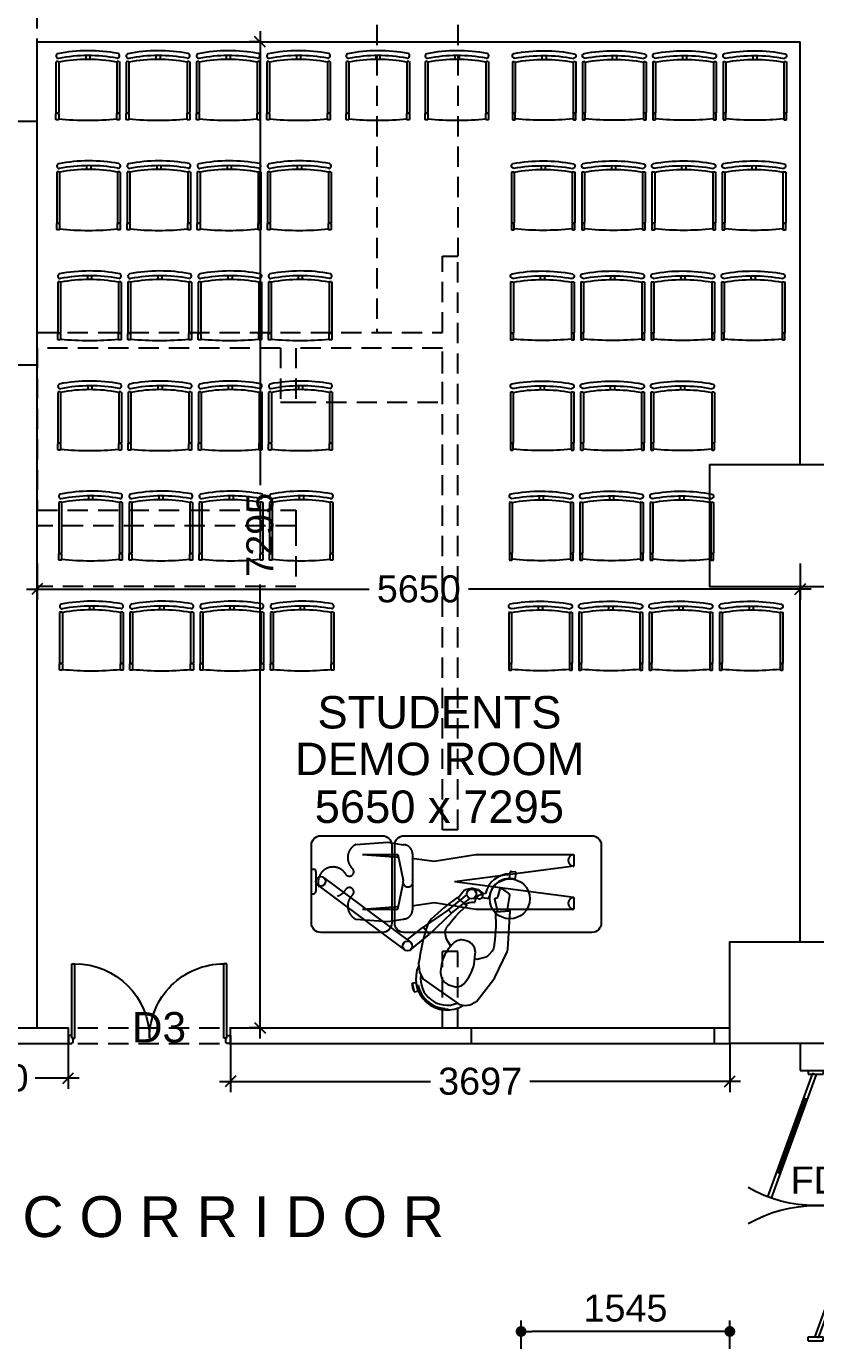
# Model space of a CAD drawing. Extents: x 6345096 to 6738923, y -6490958 to -6305885.
# Drawn here: x 6635841 to 6641686, y -6446609 to -6436884 of the extents above; entities that cross this region are included whole.
import ezdxf
from ezdxf.enums import TextEntityAlignment as Align

# ---------------------------------------------------------------- set-up
doc = ezdxf.new("R2010")
doc.units = 0
doc.header["$LTSCALE"] = 600
doc.header["$MEASUREMENT"] = 0
doc.header["$PDMODE"] = 35
doc.linetypes.add('DASHED', pattern=[0.75, 0.5, -0.25])
doc.linetypes.add('HIDDEN', pattern=[0.375, 0.25, -0.125])
doc.layers.get('0').update_dxf_attribs({"linetype": 'CONTINUOUS'})
doc.layers.get('Defpoints').update_dxf_attribs({"linetype": 'CONTINUOUS'})
for name, color, linetype in [('DOOR', 32, 'CONTINUOUS'), ('Fire Door', 10, 'CONTINUOUS'), ('floor hat', 9, 'CONTINUOUS'), ('FURN', 32, 'CONTINUOUS'), ('furniture', 33, 'CONTINUOUS'), ('HS', 251, 'CONTINUOUS'), ('joinery', 7, 'CONTINUOUS'), ('LA-column', 3, 'CONTINUOUS'), ('Room Dim', 1, 'CONTINUOUS'), ('TEXT', 6, 'CONTINUOUS'), ('TXT', 6, 'CONTINUOUS'), ('Walls', 7, 'CONTINUOUS'), ('WIN', 151, 'CONTINUOUS'), ('Working Dim', 5, 'CONTINUOUS')]:
    doc.layers.add(name, color=color, linetype=linetype)
doc.styles.add('ari', font='arial.ttf')
doc.styles.add('ARIAL', font='arial.ttf')
doc.styles.get("Standard").update_dxf_attribs({"font": 'romans.shx'})
doc.dimstyles.new('int. dim', dxfattribs={"dimtxt": 200, "dimasz": 80, "dimexe": 80, "dimexo": 0, "dimgap": 70, "dimtad": 0, "dimdec": 0, "dimzin": 12, "dimdsep": 46, "dimtxsty": 'ari', "dimblk": 'OBLIQUE', "dimcen": 2, "dimdle": 80, "dimclrd": 256, "dimclre": 256, "dimclrt": 6, "dimadec": 0, "dimazin": 0, "dimtfac": 1, "dimtdec": 0, "dimtix": 1, "dimtmove": 2, "dimatfit": 3, "dimfxl": 1, "dimtolj": 1, "dimtzin": 0, "dimlwd": -1, "dimlwe": -1, "dimarcsym": 0})
doc.dimstyles.new('STANDARD$0', dxfattribs={"dimscale": 0, "dimtxt": 150, "dimasz": 125, "dimexe": 0.75, "dimexo": 1, "dimgap": 25, "dimtad": 1, "dimdec": 0, "dimdsep": 46, "dimtxsty": 'Standard', "dimblk1": 'DOT', "dimblk2": 'DOT', "dimsah": 1, "dimcen": 2.5, "dimclrd": 1, "dimclre": 1, "dimclrt": 3, "dimadec": 0, "dimazin": 0, "dimtfac": 1, "dimtdec": 0, "dimtmove": 0, "dimatfit": 3, "dimldrblk": 'DOT', "dimfxl": 1, "dimtolj": 1, "dimtzin": 0, "dimarcsym": 0})

# ---------------------------------------------------------------- blocks, each defined once
blk = doc.blocks.new('Z$W@#1275')
at = {"layer": 'DOOR'}
for p, q in [((73, 1500), (0, 1500)), ((0, 1500), (0, 1467)), ((0, 1467), (2, 1467)), ((47, 1467), (736, 1467)), ((47, 1467), (47, 1439)), ((47, 1456), (47, 1467)), ((47, 1467), (73, 1467)), ((73, 1467), (73, 1500)), ((736, 1467), (736, 1439)), ((11, 1456), (11, 1458)), ((11, 1456), (47, 1456)), ((47, 1439), (736, 1439)), ((0, 33), (2, 33)), ((0, 0), (0, 33)), ((73, 0), (0, 0)), ((11, 44), (11, 42)), ((11, 44), (47, 44)), ((47, 61), (736, 61)), ((47, 33), (47, 61)), ((47, 44), (47, 33)), ((47, 33), (736, 33)), ((47, 33), (73, 33)), ((73, 33), (73, 0)), ((736, 33), (736, 61))]:
    blk.add_line(p, q, dxfattribs=at)
for centre, start, end in [((11, 1467), 180, 270), ((11, 33), 90, 180)]:
    blk.add_arc(centre, 9.13, start, end, dxfattribs=at)
at = {"layer": 'DOOR', "color": 145}
for centre, start, end in [((47, 1439), 270, 0), ((47, 61), 0, 90)]:
    blk.add_arc(centre, 689, start, end, dxfattribs=at)
blk = doc.blocks.new('A$C32852038')
at = {"layer": 'furniture', "color": 8}
for p, q in [((-231.7, -54), (-235, -57.2)), ((-235, -430.7), (-235, -57.2)), ((-231.7, -54), (-218.3, -54)), ((-215, -57.2), (-218.3, -54)), ((-215, -430.7), (-215, -57.2)), ((218.3, -54), (215, -57.2)), ((215, -430.7), (215, -57.2)), ((218.3, -54), (231.7, -54)), ((235, -57.2), (231.7, -54)), ((235, -430.7), (235, -57.2)), ((-231.7, -434), (-235, -430.7)), ((-231.7, -434), (-218.3, -434)), ((-218.3, -434), (-215, -430.7)), ((-15.7, -479.2), (-15.7, -451.1)), ((14.8, -479.2), (14.8, -451.1)), ((218.3, -434), (215, -430.7)), ((218.3, -434), (231.7, -434)), ((231.7, -434), (235, -430.7))]:
    blk.add_line(p, q, dxfattribs=at)
for points in [[(-235, -50.7), (-235, -7.2), (-231.7, -4), (-218.3, -4), (-215, -7.2), (-215, -50.7), (-218.3, -54), (-231.7, -54)], [(215, -50.7), (215, -7.2), (218.3, -4), (231.7, -4), (235, -7.2), (235, -50.7), (231.7, -54), (218.3, -54)]]:
    blk.add_lwpolyline(points, close=True, dxfattribs=at)
for centre, radius, start, end in [((0, -2191.6), 2191.6, 84.36999, 95.63001), ((-217.4, -477.9), 18, 89.44312, 247.64656), ((-4.7, 698.8), 1178, 259.5839, 280.82925), ((0, 692.7), 1143.8, 259.16569, 280.83431), ((216.8, -476.2), 18, 292.35344, 90.55688), ((-4.7, 698.8), 1213.3, 259.57711, 280.84799)]:
    blk.add_arc(centre, radius, start, end, dxfattribs=at)
blk = doc.blocks.new('A$C273B71EE')
at = {"layer": 'floor hat', "ltscale": 0.75}
blk.add_line((1369.8, -182), (1369.8, -199.9), dxfattribs=at)
at = {"layer": 'furniture', "color": 8}
for p, q in [((1019.4, 848.3), (1079.3, 845.3)), ((1049.6, 836.7), (1050.1, 846.7)), ((1258.2, 724.9), (1233.9, 719)), ((1248.2, 660.7), (1233.9, 719)), ((1272.4, 666.7), (1258.2, 724.9)), ((1232.9, 681.7), (1242.6, 684)), ((1272.4, 666.7), (1248.2, 660.7))]:
    blk.add_line(p, q, dxfattribs=at)
at = {"layer": 'furniture'}
for p, q in [((1906.9, 8), (1323.3, 442.4)), ((1283.4, 441.5), (1157.3, 339.2)), ((1305.5, 375.7), (1198.2, 288.7)), ((1868.1, -44.1), (1284.5, 390.2)), ((1008.4, 195.8), (1157.3, 339.2)), ((1027.3, 172.5), (1198.2, 288.7)), ((1157.3, 339.2), (1198.2, 288.7)), ((1008.4, 195.8), (885, 95.7)), ((1008.4, 195.8), (1027.3, 172.5)), ((842.7, 167.9), (183.4, 167.9)), ((183.4, 89.8), (987, -15.2)), ((802.4, 90.2), (768.1, 94.6)), ((825.7, 99), (857.9, 94.9)), ((1027.3, 172.5), (903.9, 72.4)), ((798.6, 60.5), (778.5, 63)), ((819, 46.2), (851.2, 42.1)), ((1920, -83.4), (1920, 47.3)), ((1950, 64.4), (1937.2, 64.4)), ((183.4, -120.3), (987, -15.2)), ((578.1, -33.3), (572.9, -74.1)), ((604.6, -85.4), (579.1, -82.1)), ((617.8, -38.3), (612.6, -79.2)), ((1950, -100.6), (1937.2, -100.6)), ((842.7, -198.4), (183.4, -198.4))]:
    blk.add_line(p, q, dxfattribs=at)
at = {"layer": 'furniture', "linetype": 'DASHED'}
for p, q in [((1436.7, 251.3), (1332.6, 234.8)), ((1651.2, 236.2), (1436.7, 251.3)), ((183.4, 89.8), (183.4, 167.9)), ((1124.7, 124.3), (842.7, 167.9)), ((1274.8, 145.1), (1124.7, 124.3)), ((1270.1, -0.2), (1270.1, 172.3)), ((1369, 169.4), (1332.6, -3.7)), ((1607.4, 169.4), (1365.1, 151.2)), ((1607.4, 169.4), (1369, 169.4)), ((1270.1, -202.7), (1270.1, -29.8)), ((1369, -199.9), (1332.5, -26.5)), ((183.4, -198.4), (183.4, -120.3)), ((1124.7, -154.8), (842.7, -198.4)), ((1274.8, -175.6), (1124.7, -154.8)), ((1607.4, -199.9), (1365.1, -181.7)), ((1607.4, -199.9), (1369, -199.9)), ((1436.7, -281.8), (1332.6, -265.2)), ((1651.2, -266.7), (1436.7, -281.8))]:
    blk.add_line(p, q, dxfattribs=at)
at = {"layer": 'furniture', "color": 8}
for points in [[(1012.1, 416.7), (1030.3, 389.3), (1041.4, 370.4), (1046.8, 349.1, -0.246109), (1029.5, 276.9), (1028, 275.1), (1008, 250.1), (980.6, 218.8), (955, 191.4), (923.5, 161.8), (904.9, 144.2), (970.2, 89.9, 0.025572), (1142.6, 234.4, 0.12826), (1169.8, 277, 0.043408), (1228.9, 534.9), (1223.2, 589.6), (1200.3, 637.2), (968, 801.7, 0.327906), (837.9, 786.2), (830.7, 777.4), (721.8, 638.3, 0.054318), (716.1, 629.1), (632.9, 455.6, 0.097498), (628.1, 436.9), (613.2, 182), (711.1, 188.6), (708.5, 284.9), (716.4, 372), (723.6, 425.2, -0.141399), (734.8, 450.6), (757.5, 477.7, -0.153306), (782.7, 493.8), (833.9, 507.7), (850.9, 503.5)], [(1035.2, 444.3, 0.128062), (1079.6, 573.2, 0.215717), (1058.1, 658.3), (1031.4, 674.2), (1011.1, 682.7), (981.1, 690.5, 0.242433), (925.4, 671, 0.136513), (855.7, 538.3), (847.3, 470.3, 0.297129), (882.6, 393.3, 0.138986), (938.2, 375.7, 0.105167), (970.3, 381), (989.2, 392.1), (1005.8, 409), (1034.8, 444.4)], [(696.7, 187.3), (715.4, 101.5, -0.445833), (710.4, 94.5), (708.2, 94.3, 0.30427), (693.5, 81.9), (679.3, 32.6, -0.509983), (670.5, 29.4), (625.1, 60.3, -0.292523), (617.7, 77.4), (635.3, 183.2)], [(964.8, 94.2), (922.2, 41.8, -0.166504), (914, 36.7), (872.5, 27, -0.116666), (865.6, 27), (829, 35.8, -0.181583), (820.3, 41.7), (805.1, 63.2, -0.566275), (808.5, 71, 0.372711), (851.5, 119, -0.458371), (857.3, 123.8, 0.210622), (912.6, 137.9)]]:
    blk.add_lwpolyline(points, format="xyb", dxfattribs=at)
at = {"layer": 'furniture'}
for points in [[(0, -262.5), (0, 262.5, -0.414214), (62.5, 325), (1327.5, 325, -0.414214), (1390, 262.5), (1390, -262.5, -0.414214), (1327.5, -325), (62.5, -325, -0.414214)], [(1950, -262.5, -0.414214), (1887.5, -325), (1472.5, -325, -0.414214), (1410, -262.5), (1410, 262.5, -0.414214), (1472.5, 325), (1887.5, 325, -0.414214), (1950, 262.5)]]:
    blk.add_lwpolyline(points, format="xyb", close=True, dxfattribs=at)
for centre, radius in [((1303.9, 416.3), 32.5), ((615.1, 99), 135), ((872.4, 66.2), 32.1), ((1887.5, -18.1), 32.5)]:
    blk.add_circle(centre, radius, dxfattribs=at)
at = {"layer": 'furniture', "color": 8}
for centre, radius, start, end in [((1037.9, 637.1), 210, 334.62117, 121.95456), ((1037.9, 637.1), 177.5, 351.26665, 112.74282), ((1053.8, 934.2), 92.5, 248.14148, 285.99077), ((1037.9, 637.1), 200, 12.904, 86.66602), ((1326, 710.6), 92.5, 174.81243, 212.66172), ((1180.3, 675), 92.5, 354.81243, 32.66172)]:
    blk.add_arc(centre, radius, start, end, dxfattribs=at)
at = {"layer": 'furniture', "linetype": 'DASHED'}
for centre, radius, start, end in [((1332.6, 172.3), 62.5, 90, 180), ((1606.9, 147.3), 99.3, 318.51156, 63.48915), ((183.4, 128.9), 38.4, 270, 90), ((1300.6, -15), 33.9, 340.23746, 205.92527), ((1694.9, 52.8), 29.7, 150.89968, 319.95629), ((1709.5, 44.8), 46.3, 127.5254, 151.04949), ((1804.8, -15.2), 100, 209.30373, 150.69627), ((1694.9, -83.3), 29.7, 40.04371, 209.10032), ((183.4, -159.4), 38.4, 270, 90), ((1606.9, -177.8), 99.3, 296.51085, 48.46965), ((1709.5, -75.3), 46.3, 208.95051, 232.4746), ((1332.6, -202.7), 62.5, 180, 270)]:
    blk.add_arc(centre, radius, start, end, dxfattribs=at)
at = {"layer": 'furniture'}
for centre, radius, start, end in [((766.2, 79.7), 15, 82.74022, 172.74022), ((822.3, 72.6), 26.6, 82.74022, 262.74022), ((615.1, 99), 137.3, 254.36423, 352.74022), ((615.1, 99), 167.3, 269.60618, 347.59615), ((1937.2, 47.3), 17.2, 90, 180), ((580, -75), 7.13, 172.74022, 262.74022), ((605.5, -78.3), 7.13, 262.74022, 352.74022), ((1937.2, -83.4), 17.2, 180, 270)]:
    blk.add_arc(centre, radius, start, end, dxfattribs=at)
blk = doc.blocks.new('A$C15456D16')
at = {"layer": 'Fire Door'}
for p, q in [((969.1, -3.6), (55.6, 329)), ((969.1, -3.6), (55.6, 329)), ((969.2, -3.6), (55.6, 329)), ((978.6, 22.6), (65.1, 355.1)), ((978.6, 22.6), (65.1, 355.1)), ((978.7, 22.6), (65.1, 355.1)), ((247.8, 288.6), (238.3, 262.5)), ((247.8, 288.6), (238.3, 262.5)), ((247.8, 288.6), (238.3, 262.5)), ((791.2, 76), (243, 275.5)), ((791.2, 76), (243, 275.5)), ((791.2, 76), (243, 275.5)), ((-1000, 55.6), (-972.2, 55.6)), ((-1000, -55.6), (-1000, 55.6)), ((-1000, 55.6), (-972.2, 55.6)), ((-1000, -55.6), (-1000, 55.6)), ((-1000, 55.6), (-972.2, 55.6)), ((-1000, -55.6), (-1000, 55.6)), ((-978.6, -22.6), (-969.1, 3.6)), ((-978.6, -22.6), (-969.1, 3.6)), ((-978.6, -22.6), (-969.1, 3.6)), ((-972.2, -55.6), (-972.2, 55.6)), ((-972.2, -55.6), (-972.2, 55.6)), ((-972.2, -55.6), (-972.2, 55.6)), ((-969.1, 3.6), (-55.6, -329)), ((-969.1, 3.6), (-55.6, -329)), ((-969.1, 3.6), (-55.5, -329)), ((795.9, 89.1), (786.4, 63)), ((795.9, 89.1), (786.4, 63)), ((795.9, 89.1), (786.4, 63)), ((978.6, 22.6), (969.1, -3.6)), ((978.6, 22.6), (969.1, -3.6)), ((978.7, 22.6), (969.2, -3.6)), ((1000, 55.6), (972.2, 55.6)), ((972.2, -55.6), (972.2, 55.6)), ((1000, 55.6), (972.2, 55.6)), ((972.2, -55.6), (972.2, 55.6)), ((1000, 55.6), (972.2, 55.6)), ((972.2, -55.6), (972.2, 55.6)), ((1000, -55.6), (1000, 55.6)), ((1000, -55.6), (1000, 55.6)), ((1000, -55.6), (1000, 55.6)), ((-1000, -55.6), (-972.2, -55.6)), ((-1000, -55.6), (-972.2, -55.6)), ((-1000, -55.6), (-972.2, -55.6)), ((-978.6, -22.6), (-65.1, -355.1)), ((-978.6, -22.6), (-65.1, -355.1)), ((-978.6, -22.6), (-65, -355.1)), ((-795.9, -89.1), (-786.4, -63)), ((-795.9, -89.1), (-786.4, -63)), ((-795.9, -89.1), (-786.4, -63)), ((-791.2, -76), (-243, -275.5)), ((-791.2, -76), (-243, -275.5)), ((-791.2, -76), (-243, -275.5)), ((1000, -55.6), (972.2, -55.6)), ((1000, -55.6), (972.2, -55.6)), ((1000, -55.6), (972.2, -55.6)), ((-238.3, -262.5), (-247.8, -288.6)), ((-238.3, -262.5), (-247.8, -288.6)), ((-238.3, -262.5), (-247.8, -288.6))]:
    blk.add_line(p, q, dxfattribs=at)
at = {"layer": 'Fire Door', "extrusion": (0, 0, -1)}
for centre, major_axis, start_param, end_param in [((-1000, 0), (-1000, 0.1), 2.617886, 3.665084), ((-1000, 0), (-1000, 0.1), 2.617886, 3.665084), ((-1000, 0), (-1000, 0.1), 2.617886, 3.665084), ((1000, 0), (1000, 0.1), 2.618102, 3.665299), ((1000, 0), (1000, 0.1), 2.618102, 3.665299), ((1000, 0), (1000, 0.1), 2.618102, 3.665299)]:
    blk.add_ellipse(centre, major_axis=major_axis, ratio=1, start_param=start_param, end_param=end_param, dxfattribs=at)
blk = doc.blocks.new('_Oblique')
at = {"color": 0, "linetype": 'ByBlock', "lineweight": -2}
blk.add_line((-0.5, -0.5), (0.5, 0.5), dxfattribs=at)
blk = doc.blocks.new('*D2183')
at = {"layer": 'Defpoints', "color": 0, "transparency": 16777216}
for p in [(6635922, -6440858.5, 5.1), (6641571.5, -6440858.5, 5.1), (6635922, -6441047.5)]:
    blk.add_point(p, dxfattribs=at)
at = {"layer": 'Working Dim', "transparency": 16777216}
for p, q in [((6635922, -6440858.5), (6635922, -6441127.5)), ((6641571.5, -6440858.5), (6641571.5, -6441127.5)), ((6635842, -6441047.5), (6638378.5, -6441047.5)), ((6641651.5, -6441047.5), (6639115.1, -6441047.5))]:
    blk.add_line(p, q, dxfattribs=at)
at = {"layer": 'Working Dim', "transparency": 16777216, "xscale": 80, "yscale": 80, "zscale": 80, "rotation": 180}
blk.add_blockref('_Oblique', (6635922, -6441047.5), dxfattribs=at)
at = {"layer": 'Working Dim', "transparency": 16777216, "xscale": 80, "yscale": 80, "zscale": 80}
blk.add_blockref('_Oblique', (6641571.5, -6441047.5), dxfattribs=at)
at = {"layer": 'Working Dim', "color": 6, "transparency": 16777216, "insert": (6638746.8, -6441047.5), "char_height": 200, "attachment_point": 5, "style": 'ari'}
blk.add_mtext('\\A1;5650', dxfattribs=at)
blk = doc.blocks.new('*D2184')
at = {"layer": 'Defpoints', "color": 0, "transparency": 16777216}
for p in [(6637571.5, -6436998.8), (6637574.6, -6436998.8, 5.1), (6637574.6, -6444293.8, 0.7)]:
    blk.add_point(p, dxfattribs=at)
at = {"layer": 'Working Dim', "transparency": 16777216}
for p, q in [((6637574.6, -6436998.8), (6637491.5, -6436998.8)), ((6637571.5, -6436918.8), (6637571.5, -6440277.7)), ((6637571.5, -6444373.8), (6637571.5, -6441014.9)), ((6637574.6, -6444293.8), (6637491.5, -6444293.8))]:
    blk.add_line(p, q, dxfattribs=at)
at = {"layer": 'Working Dim', "transparency": 16777216, "xscale": 80, "yscale": 80, "zscale": 80}
for p, rotation in [((6637571.5, -6436998.8), 90), ((6637571.5, -6444293.8), 270)]:
    blk.add_blockref('_Oblique', p, dxfattribs=dict(at, rotation=rotation))
at = {"layer": 'Working Dim', "color": 6, "transparency": 16777216, "insert": (6637571.5, -6440646.3), "char_height": 200, "attachment_point": 5, "rotation": 90, "style": 'ari'}
blk.add_mtext('\\A1;7295', dxfattribs=at)
blk = doc.blocks.new('*D2261')
at = {"layer": 'Defpoints', "color": 0, "transparency": 16777216}
for p in [(6637352.5, -6444408.8, 0.7), (6641049.5, -6444408.8, 0.7), (6641049.5, -6444690.2)]:
    blk.add_point(p, dxfattribs=at)
at = {"layer": 'Working Dim', "transparency": 16777216}
for p, q in [((6637352.5, -6444408.8), (6637352.5, -6444770.2)), ((6641049.5, -6444408.8), (6641049.5, -6444770.2)), ((6637272.5, -6444690.2), (6638832.5, -6444690.2)), ((6641129.5, -6444690.2), (6639569.6, -6444690.2))]:
    blk.add_line(p, q, dxfattribs=at)
at = {"layer": 'Working Dim', "transparency": 16777216, "xscale": 80, "yscale": 80, "zscale": 80, "rotation": 180}
blk.add_blockref('_Oblique', (6637352.5, -6444690.2), dxfattribs=at)
at = {"layer": 'Working Dim', "transparency": 16777216, "xscale": 80, "yscale": 80, "zscale": 80}
blk.add_blockref('_Oblique', (6641049.5, -6444690.2), dxfattribs=at)
at = {"layer": 'Working Dim', "color": 6, "transparency": 16777216, "insert": (6639201, -6444690.2), "char_height": 200, "attachment_point": 5, "style": 'ari'}
blk.add_mtext('\\A1;3697', dxfattribs=at)
blk = doc.blocks.new('*D2262')
at = {"layer": 'Defpoints', "color": 0, "transparency": 16777216}
for p in [(6634942, -6444408.8, 0.7), (6636151.5, -6444408.8, 2.8), (6634942, -6444665.7)]:
    blk.add_point(p, dxfattribs=at)
at = {"layer": 'Working Dim', "transparency": 16777216}
for p, q in [((6634942, -6444408.8), (6634942, -6444745.7)), ((6636151.5, -6444408.8), (6636151.5, -6444745.7)), ((6634862, -6444665.7), (6635187.9, -6444665.7)), ((6636231.5, -6444665.7), (6635905.7, -6444665.7))]:
    blk.add_line(p, q, dxfattribs=at)
at = {"layer": 'Working Dim', "transparency": 16777216, "xscale": 80, "yscale": 80, "zscale": 80, "rotation": 180}
blk.add_blockref('_Oblique', (6634942, -6444665.7), dxfattribs=at)
at = {"layer": 'Working Dim', "transparency": 16777216, "xscale": 80, "yscale": 80, "zscale": 80}
blk.add_blockref('_Oblique', (6636151.5, -6444665.7), dxfattribs=at)
at = {"layer": 'Working Dim', "color": 6, "transparency": 16777216, "insert": (6635546.8, -6444665.7), "char_height": 200, "attachment_point": 5, "style": 'ari'}
blk.add_mtext('\\A1;1210', dxfattribs=at)
blk = doc.blocks.new('_Dot')
at = {"layer": 'WIN', "color": 0, "linetype": 'ByBlock', "lineweight": -2}
blk.add_line((-0.5, 0), (-1, 0), dxfattribs=at)
at = {"layer": 'WIN', "color": 0, "linetype": 'ByBlock', "const_width": 0.5}
blk.add_lwpolyline([(-0.25, 0, 1), (0.25, 0, 1)], format="xyb", close=True, dxfattribs=at)
blk = doc.blocks.new('*D2315')
at = {"layer": 'Defpoints', "color": 0, "transparency": 16777216}
for p in [(6639504.2, -6446540.5), (6639504.2, -6446808.9, 1.7), (6641049.6, -6446808.9)]:
    blk.add_point(p, dxfattribs=at)
at = {"layer": 'Working Dim', "transparency": 16777216}
for p, q in [((6639504.2, -6446808.9), (6639504.2, -6446460.5)), ((6640969.6, -6446540.5), (6639584.2, -6446540.5)), ((6641049.6, -6446808.9), (6641049.6, -6446460.5))]:
    blk.add_line(p, q, dxfattribs=at)
at = {"layer": 'Working Dim', "transparency": 16777216, "xscale": 80, "yscale": 80, "zscale": 80, "rotation": 180}
blk.add_blockref('_Dot', (6639504.2, -6446540.5), dxfattribs=at)
at = {"layer": 'Working Dim', "transparency": 16777216, "xscale": 80, "yscale": 80, "zscale": 80}
blk.add_blockref('_Dot', (6641049.6, -6446540.5), dxfattribs=at)
at = {"layer": 'Working Dim', "color": 6, "transparency": 16777216, "insert": (6640276.9, -6446368.4), "char_height": 200, "attachment_point": 5, "style": 'ari'}
blk.add_mtext('\\A1;1545', dxfattribs=at)
blk = doc.blocks.new('A$C2CD672AE')
at = {"layer": 'FURN', "color": 8, "linetype": 'HIDDEN'}
for p, q in [((108117.6, 20675.7, 2.3), (108117.6, 17274.5, 2.3)), ((108717.6, 20675.7, 2.3), (108717.6, 17839.5, 2.3)), ((107517.6, 16760, 2.3), (108602.6, 16760, 2.3)), ((107517.6, 15845, 2.3), (107517.6, 15395, 2.3)), ((107517.6, 15395, 2.3), (105602.6, 15395, 2.3))]:
    blk.add_line(p, q, dxfattribs=at)
at = {"layer": 'Walls', "color": 8, "linetype": 'HIDDEN'}
for p, q in [((105602.6, 17274.5), (105602.6, 20675.7)), ((108602.6, 17274.5), (108602.6, 17839.5)), ((108602.6, 17839.5), (108717.6, 17839.5)), ((108717.6, 13595.1), (108717.6, 17839.5)), ((105602.6, 17274.5), (108602.6, 17274.5)), ((105602.6, 16295), (105602.6, 17159.5)), ((107402.6, 17159.5), (105602.6, 17159.5)), ((105602.6, 17159.5), (105602.6, 15960)), ((107402.6, 17159.5), (107402.6, 16760)), ((108602.6, 17159.5), (107517.6, 17159.5)), ((107517.6, 17159.5), (107517.6, 16760)), ((108602.6, 13595.1), (108602.6, 17159.5)), ((108602.6, 16760), (108602.6, 17159.5)), ((107402.6, 16760), (107517.6, 16760)), ((105602.6, 15960), (107517.6, 15960)), ((107517.6, 15960), (107517.6, 15845)), ((105602.6, 12130), (105602.6, 15845)), ((107517.6, 15845), (105602.6, 15845)), ((108717.6, 13595.1), (108602.6, 13595.1)), ((108717.6, 12695.1), (108602.6, 12695.1)), ((108602.6, 12130), (108602.6, 12695.1)), ((108717.6, 12130), (108717.6, 12695.1)), ((104102.1, 12130), (108602.6, 12130)), ((108717.1, 12130), (108815.2, 12130)), ((108815.2, 12130, 2.3), (108815.2, 12015, 2.3)), ((110615.2, 12130, 2.3), (110615.2, 12015, 2.3)), ((110615.2, 12130, 2.3), (110730.2, 12130, 2.3)), ((104102.1, 12015.1), (108815.2, 12015.1)), ((108717.1, 12015.1), (108717.1, 12015)), ((110615.2, 12015.1, 2.3), (110730.2, 12015.1, 2.3))]:
    blk.add_line(p, q, dxfattribs=at)

msp = doc.modelspace()

# ---------------------------------------------------------------- linework, layer by layer
at = {"layer": 'LA-column', "color": 2}
for points, elevation in [([(6641799.359, -6441028.875), (6641799.359, -6440128.875), (6640899.359, -6440128.875), (6640899.359, -6441028.875)], 1.031), ([(6641799.537, -6443658.804), (6641799.537, -6444408.804), (6641049.537, -6444408.804), (6641049.537, -6443658.804)], 2.283)]:
    msp.add_lwpolyline(points, close=True, dxfattribs=dict(at, elevation=elevation))
at = {"layer": 'Walls', "linetype": 'Continuous'}
for p, q in [((6635922.042, -6444293.799), (6635922.042, -6436998.794)), ((6635922.042, -6436998.794, -2.848), (6641569.546, -6436998.794, -2.848)), ((6641569.542, -6440128.875, 1.031), (6641569.538, -6436998.794, -2.848)), ((6641569.546, -6443658.804, -2.848), (6641569.543, -6441028.875, -2.848)), ((6641569.539, -6444408.787, -2.848), (6641569.539, -6444608.819, -2.848)), ((6641569.539, -6444608.819, -2.848), (6641799.539, -6444608.819, -2.848))]:
    msp.add_line(p, q, dxfattribs=at)
at = {"layer": 'Walls'}
for p, q in [((6635922.042, -6444293.799), (6636152.542, -6444293.801)), ((6636152.542, -6444408.801), (6636152.542, -6444293.794)), ((6637352.542, -6444293.794, -2.168), (6641049.537, -6444293.794, -2.168)), ((6637352.542, -6444408.794, -2.168), (6637352.542, -6444293.794, -2.168)), ((6633261.542, -6444408.782), (6636152.542, -6444408.801)), ((6637352.542, -6444408.794, -2.168), (6641049.537, -6444408.794, -2.168))]:
    msp.add_line(p, q, dxfattribs=at)
at = {"layer": 'Walls', "linetype": 'Continuous', "elevation": -2.848, "flags": 128}
msp.add_lwpolyline([(6641569.539, -6444408.787), (6641569.539, -6444608.819)], dxfattribs=at)
at = {"layer": 'WIN', "linetype": 'Continuous', "elevation": -2.848}
msp.add_lwpolyline([(6635692.042, -6437588.794), (6635692.042, -6439388.794), (6635922.042, -6439388.794), (6635922.042, -6437588.794)], close=True, dxfattribs=at)
msp.add_lwpolyline([(6635692.042, -6437588.794), (6635692.042, -6439388.794), (6635922.042, -6439388.794), (6635922.042, -6437588.794)], close=True, dxfattribs=at)
at = {"layer": 'WIN', "color": 8, "linetype": 'HIDDEN'}
for elevation in [-2.848, -2.848, 5.322, 5.322]:
    msp.add_lwpolyline([(6635692.129, -6437588.794), (6635692.129, -6439388.794), (6635922.129, -6439388.794), (6635922.129, -6437588.794)], close=True, dxfattribs=dict(at, elevation=elevation))

# ---------------------------------------------------------------- block references
at = {"layer": 'DOOR', "xscale": -0.8000117540359497, "yscale": 0.8000117540359497, "zscale": 0.8000117540359497, "rotation": 270}
msp.add_blockref('Z$W@#1275', (6636152.542, -6444408.794, -1.471), dxfattribs=at)
at = {"layer": 'Fire Door', "color": 3, "lineweight": 0, "rotation": 270}
msp.add_blockref('A$C15456D16', (6641684.54, -6445608.811, -1.326), dxfattribs=at)
at = {"layer": 'furniture', "rotation": 180}
for p in [(6636295.769, -6437579.54, -2.168), (6636815.769, -6437579.54, -2.168), (6637335.769, -6437579.54, -2.168), (6637855.769, -6437579.54, -2.168), (6638443.543, -6437579.54, -2.168), (6639029.042, -6437579.54, -2.168), (6636302.079, -6438394.103, -2.168), (6636822.079, -6438394.103, -2.168), (6637342.079, -6438394.103, -2.168), (6637862.079, -6438394.103, -2.168), (6636308.388, -6439208.667, -2.168), (6636828.388, -6439208.667, -2.168), (6637348.388, -6439208.667, -2.168), (6637868.388, -6439208.667, -2.168), (6636310.196, -6440023.238, -2.168), (6636830.196, -6440023.238, -2.168), (6637350.196, -6440023.238, -2.168), (6637870.196, -6440023.238, -2.168), (6636316.505, -6440837.802, -2.168), (6636836.505, -6440837.802, -2.168), (6637356.505, -6440837.802, -2.168), (6637876.505, -6440837.802, -2.168), (6636322.814, -6441652.365, -2.168), (6636842.814, -6441652.365, -2.168), (6637362.814, -6441652.365, -2.168), (6637882.814, -6441652.365, -2.168)]:
    msp.add_blockref('A$C32852038', p, dxfattribs=at)
at = {"layer": 'furniture', "xscale": -1, "rotation": 180}
for p in [(6639674.538, -6437579.54, -2.168), (6640194.538, -6437579.54, -2.168), (6640714.538, -6437579.54, -2.168), (6641234.538, -6437579.54, -2.168), (6639668.229, -6438394.103, -2.168), (6640188.229, -6438394.103, -2.168), (6640708.229, -6438394.103, -2.168), (6641228.229, -6438394.103, -2.168), (6639661.92, -6439208.667, -2.168), (6640181.92, -6439208.667, -2.168), (6640701.92, -6439208.667, -2.168), (6641221.92, -6439208.667, -2.168), (6639660.112, -6440023.238, -2.168), (6640180.112, -6440023.238, -2.168), (6640700.112, -6440023.238, -2.168), (6639653.803, -6440837.802, -2.168), (6640173.803, -6440837.802, -2.168), (6640693.803, -6440837.802, -2.168), (6639647.494, -6441652.365, -2.168), (6640167.494, -6441652.365, -2.168), (6640687.494, -6441652.365, -2.168), (6641207.494, -6441652.365, -2.168)]:
    msp.add_blockref('A$C32852038', p, dxfattribs=at)
at = {"layer": 'furniture', "xscale": 1.100000001490116, "yscale": 1.100000001490116, "zscale": 1.100000001490116, "rotation": 180}
msp.add_blockref('A$C273B71EE', (6640097.239, -6443230.601, -2.168), dxfattribs=at)
at = {"layer": 'HS'}
msp.add_blockref('A$C2CD672AE', (6530319.294, -6456423.902, 8.17), dxfattribs=at)

# ---------------------------------------------------------------- texts
at = {"layer": 'Fire Door', "style": 'ARIAL'}
msp.add_text('FD1', height=200, dxfattribs=at).set_placement((6641763.786, -6445519.951, -0.348), align=Align.CENTER)
at = {"layer": 'joinery', "style": 'ari'}
msp.add_text('D3', height=225, dxfattribs=at).set_placement((6636823.034, -6444402.29, -1.538), align=Align.CENTER)
at = {"layer": 'Room Dim', "style": 'ARIAL'}
msp.add_text('5650 x 7295', height=240, dxfattribs=at).set_placement((6638898.907, -6442777.862, -2.168), align=Align.CENTER)
at = {"layer": 'TEXT', "color": 7, "style": 'ARIAL'}
for s, p in [('STUDENTS', (6638899.854, -6442079.129, -2.168)), ('DEMO ROOM', (6638901.907, -6442424.267, -2.168))]:
    msp.add_text(s, height=240, dxfattribs=at).set_placement(p, align=Align.CENTER)
at = {"layer": 'TXT', "color": 7, "style": 'ARIAL'}
msp.add_text('2.40 M      W I D E      C O R R I D O R', height=302.4, dxfattribs=at).set_placement((6635295.705, -6445841.943, 1.798), align=Align.CENTER)

# ---------------------------------------------------------------- dimensions: what is measured, and where the dimension line sits
at = {"layer": 'Working Dim'}
for base, p1, p2, angle, dimstyle, override, picture, middle in [((6637571.505, -6436998.794, -2.848), (6637574.581, -6444293.794, -2.168), (6637574.581, -6436998.794, 2.283), 90, 'int. dim', {"dimtxt": 200}, '*D2184', (6637571.505, -6440646.294, -2.848)), ((6635922.042, -6441047.471, -2.848), (6641571.543, -6440858.477, 2.283), (6635922.042, -6440858.477, 2.283), 180, 'int. dim', {"dimtxt": 200}, '*D2183', (6638746.792, -6441047.471, -2.848)), ((6634941.996, -6444665.655, -2.848), (6636151.542, -6444408.801), (6634941.996, -6444408.793, -2.168), 180, 'int. dim', {"dimtxt": 200}, '*D2262', (6635546.769, -6444665.655, -2.848)), ((6641049.537, -6444690.226, -2.848), (6637352.542, -6444408.794, -2.168), (6641049.537, -6444408.794, -2.168), 180, 'int. dim', {"dimtxt": 200}, '*D2261', (6639201.039, -6444690.226, -2.848)), ((6639504.244, -6446540.545, -2.848), (6641049.59, -6446808.899, -2.848), (6639504.244, -6446808.899, -1.128), 180, 'STANDARD$0', {"dimscale": 1, "dimtxt": 200, "dimasz": 80, "dimexe": 80, "dimexo": 0, "dimgap": 70, "dimzin": 12, "dimtxsty": 'ari', "dimblk": 'Oblique', "dimcen": 2, "dimdle": 80, "dimclrd": 256, "dimclre": 256, "dimclrt": 6, "dimtix": 1, "dimtmove": 2, "dimlwd": 65535, "dimlwe": 65535, "dimarcsym": 1}, '*D2315', (6640276.917, -6446368.43, -2.848))]:
    dim = msp.add_linear_dim(base=base, p1=p1, p2=p2, angle=angle, dimstyle=dimstyle, override=override, dxfattribs=at)
    dim.commit()
    dim.dimension.update_dxf_attribs({"geometry": picture, "text_midpoint": middle})

doc.saveas('drawing.dxf')
